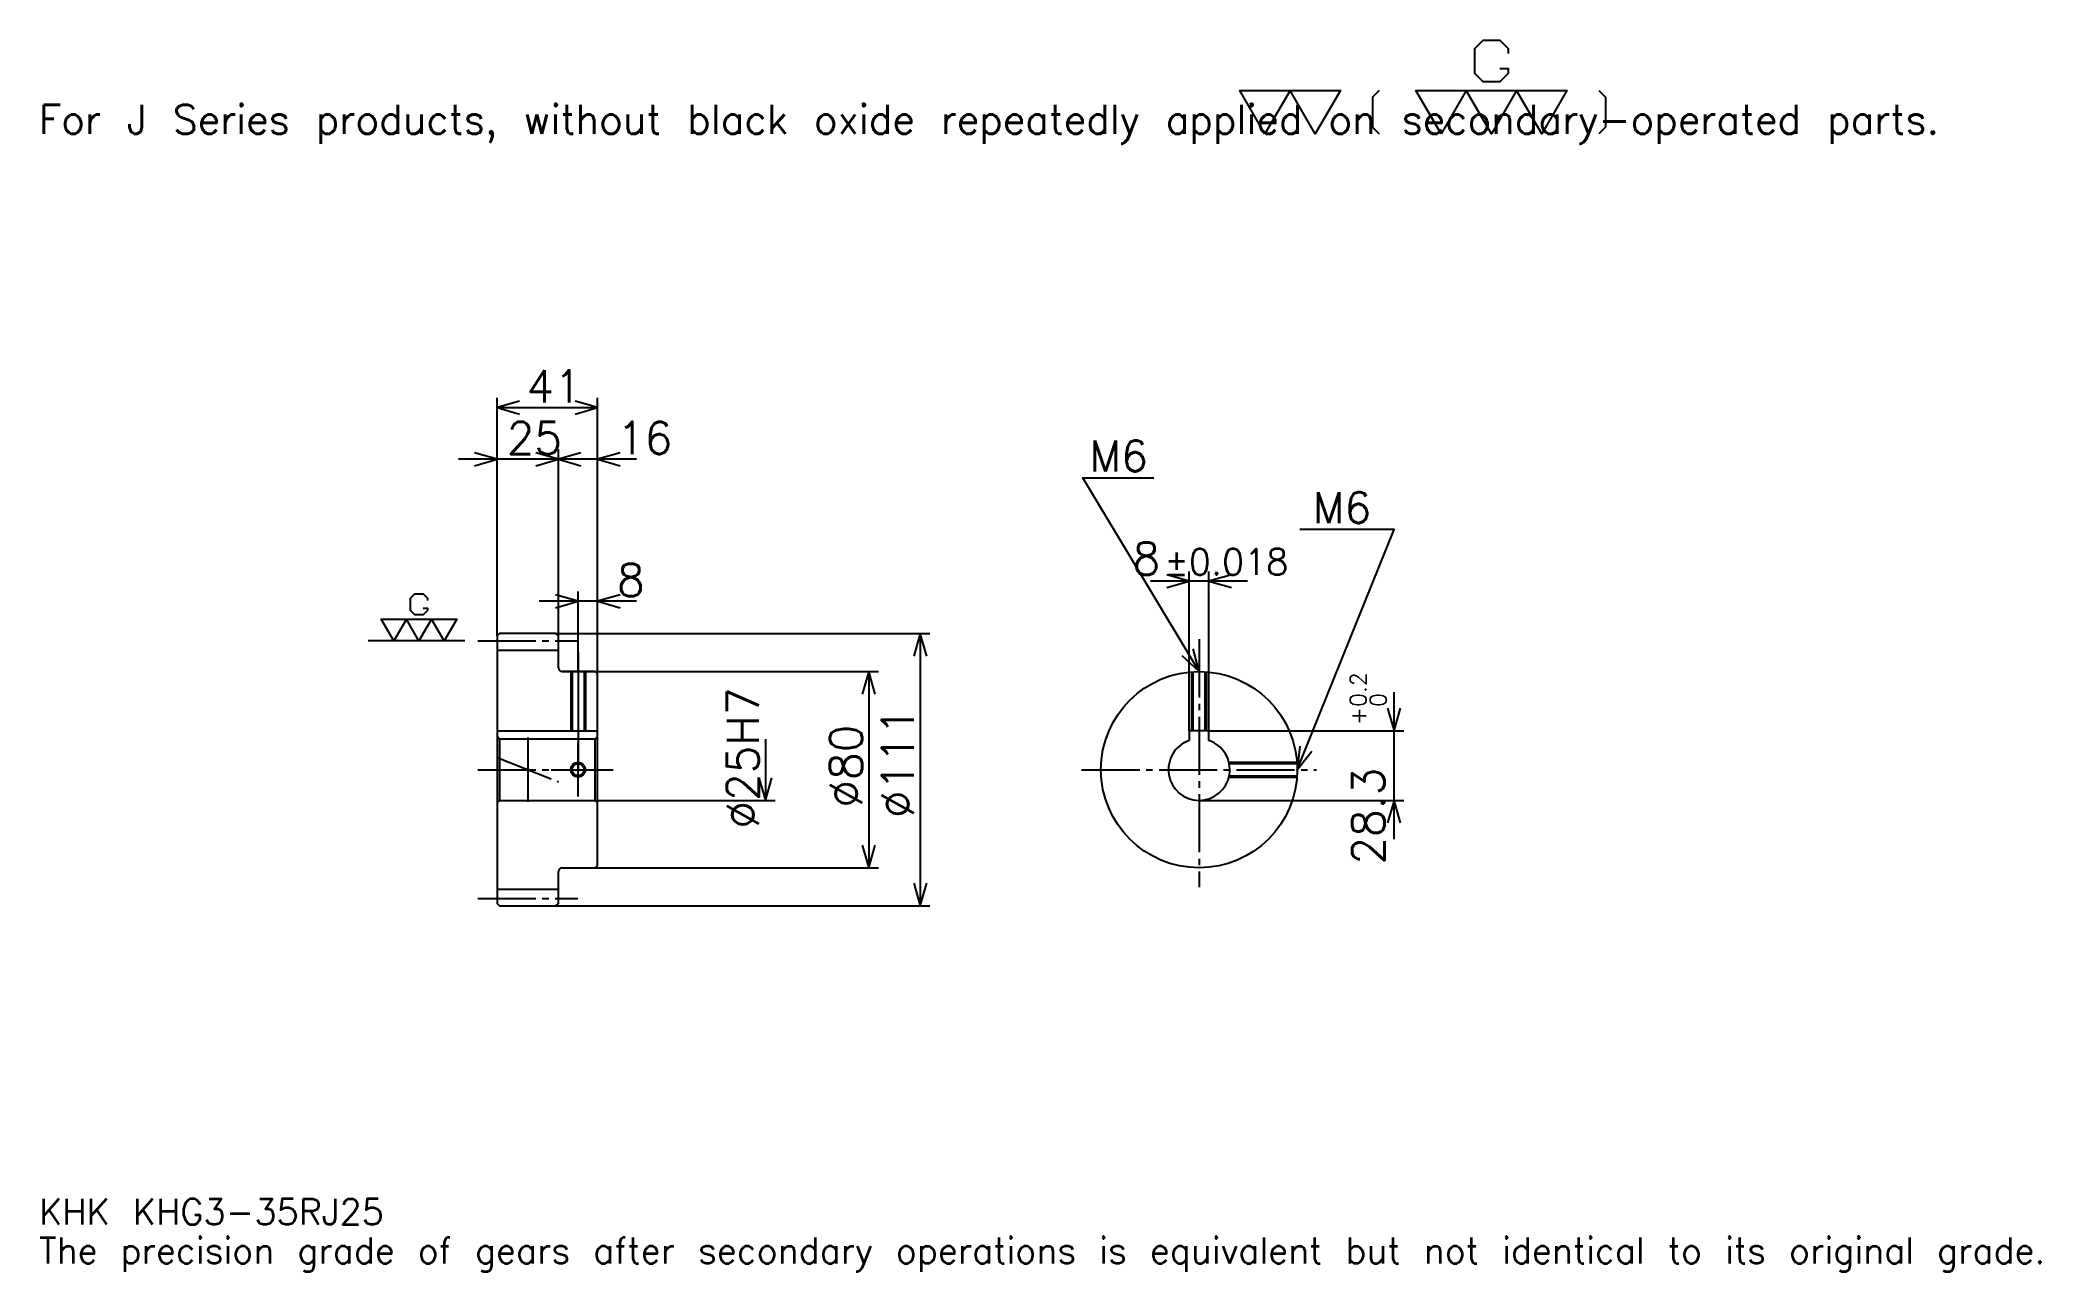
# Model space of a CAD drawing. Extents: x 27 to 842, y 10 to 512.
import ezdxf

# ---------------------------------------------------------------- set-up
doc = ezdxf.new("R2010")
doc.units = 0
doc.linetypes.add('DASHDOT', pattern=[31.565218, 23.673913, -2.630435, 2.630435, -2.630435])
doc.layers.get('0').update_dxf_attribs({"linetype": 'CONTINUOUS'})
doc.layers.add('DASHDOT', color=6, linetype='DASHDOT')
doc.styles.add('KANJI', font='TXT', dxfattribs={"bigfont": 'BIGFONT'})

msp = doc.modelspace()

# ---------------------------------------------------------------- linework, layer by layer
at = {"color": 5}
for p, q in [((213.065216, 269.880432), (213.065216, 365.891296)), ((213.065216, 361.945618), (254.065216, 361.945618)), ((254.065216, 269.880432), (254.065216, 365.891296)), ((238.065216, 269.880432), (238.065216, 344.847809)), ((253.847824, 340.902161), (197.282608, 340.902161)), ((269.847839, 340.902161), (222.282608, 340.902161)), ((495.239136, 230.18042), (495.239136, 295.152161)), ((503.239136, 230.18042), (503.239136, 295.152161)), ((246.065216, 269.880432), (246.065216, 286.978241)), ((519.021729, 291.206512), (479.456512, 291.206512)), ((269.847839, 283.032593), (230.282608, 283.032593)), ((213.065216, 268.880432), (213.065216, 269.880432)), ((237.065216, 269.880432), (254.065216, 269.880432)), ((238.065216, 268.880432), (238.065216, 269.880432)), ((246.065216, 254.380417), (246.065216, 269.880432)), ((246.065216, 254.380417), (246.065216, 269.880432)), ((254.065216, 269.880432), (389.532593, 269.880432)), ((254.065216, 253.380417), (254.065216, 269.880432)), ((385.586975, 269.880432), (385.586975, 158.880417)), ((239.565216, 254.380417), (254.065216, 254.380417)), ((254.065216, 254.380417), (368.489136, 254.380417)), ((364.543488, 254.380417), (364.543488, 174.380417)), ((578.695679, 186.097809), (578.695679, 245.963028)), ((503.239136, 230.18042), (582.641296, 230.18042)), ((322.456512, 226.880417), (322.456512, 201.880417)), ((254.065216, 201.880417), (326.402161, 201.880417)), ((499.239136, 201.880417), (582.641296, 201.880417)), ((239.565216, 174.380417), (254.065216, 174.380417)), ((254.065216, 174.380417), (368.489136, 174.380417)), ((237.065216, 158.880417), (254.065216, 158.880417)), ((254.065216, 158.880417), (389.532593, 158.880417))]:
    msp.add_line(p, q, dxfattribs=at)
at = {"color": 7}
for p, q in [((199.91304, 266.880432), (160.456512, 266.880432)), ((225.565216, 227.532593), (225.565216, 201.228241))]:
    msp.add_line(p, q, dxfattribs=at)
at = {"color": 4}
for p, q in [((213.065216, 263.130432), (238.065216, 263.130432)), ((213.065216, 230.18042), (254.065216, 230.18042)), ((214.065216, 226.880417), (214.065216, 201.880417)), ((253.065216, 226.880417), (254.065216, 227.880417)), ((253.065216, 201.880417), (254.065216, 200.880417)), ((213.065216, 165.630417), (238.065216, 165.630417))]:
    msp.add_line(p, q, dxfattribs=at)
at = {"color": 7}
for points in [[(621.834778, 500.150879), (625.254395, 500.150879), (625.254395, 498.099152), (621.834778, 494.679565), (614.995667, 494.679565), (611.576111, 498.099152), (611.576111, 508.357849), (614.995667, 511.777405), (621.834778, 511.777405), (625.254395, 508.357849), (625.254395, 506.306091)], [(526.086975, 473.478271), (515.828308, 491.26001), (556.863037, 491.26001), (546.60437, 473.478271), (536.345642, 491.26001), (526.086975, 473.478271)], [(572.593079, 491.26001), (569.857422, 488.524353), (569.857422, 476.213928), (572.593079, 473.478271)], [(597.897827, 473.478271), (587.63916, 491.26001), (649.191345, 491.26001), (638.932617, 473.478271), (628.67395, 491.26001), (618.415222, 473.478271), (608.156555, 491.26001), (597.897827, 473.478271)], [(662.185669, 491.26001), (664.921326, 488.524353), (664.921326, 476.213928), (662.185669, 473.478271)], [(182.946747, 280.216736), (184.656525, 280.216736), (184.656525, 279.190857), (182.946747, 277.481079), (179.527176, 277.481079), (177.817383, 279.190857), (177.817383, 284.32019), (179.527176, 286.029968), (182.946747, 286.029968), (184.656525, 284.32019), (184.656525, 283.294312)], [(170.978256, 266.880432), (165.848907, 275.771301), (196.625, 275.771301), (191.495651, 266.880432), (186.366302, 275.771301), (181.236954, 266.880432), (176.107605, 275.771301), (170.978256, 266.880432)]]:
    msp.add_lwpolyline(points, dxfattribs=at)
at = {"color": 5}
for points in [[(222.271744, 364.57605), (213.065216, 361.945618), (222.271744, 359.315186)], [(244.858688, 359.315186), (254.065216, 361.945618), (244.858688, 364.57605)], [(203.858688, 338.271729), (213.065216, 340.902161), (203.858688, 343.532593)], [(228.858688, 338.271729), (238.065216, 340.902161), (228.858688, 343.532593)], [(247.271729, 343.532593), (238.065216, 340.902161), (247.271729, 338.271729)], [(263.271729, 343.532593), (254.065216, 340.902161), (263.271729, 338.271729)], [(499.239136, 254.380417), (451.891296, 333.293457), (480.82608, 333.293457)], [(539.239136, 214.380417), (578.695679, 312.25), (540.291321, 312.25)], [(486.032623, 288.57608), (495.239136, 291.206512), (486.032623, 293.836945)], [(512.445679, 293.836945), (503.239136, 291.206512), (512.445679, 288.57608)], [(236.858688, 280.402161), (246.065216, 283.032593), (236.858688, 285.663025)], [(263.271729, 285.663025), (254.065216, 283.032593), (263.271729, 280.402161)], [(388.217407, 260.673889), (385.586975, 269.880432), (382.956543, 260.673889)], [(492.246826, 260.9216), (499.239136, 254.380417), (496.757996, 263.628296)], [(367.17392, 245.173889), (364.543488, 254.380417), (361.913055, 245.173889)], [(576.065186, 239.386932), (578.695679, 230.18042), (581.32605, 239.386932)], [(540.241943, 223.902695), (539.239136, 214.380417), (545.121216, 221.935593)], [(319.82608, 211.086945), (322.456512, 201.880417), (325.086945, 211.086945)], [(581.32605, 192.673889), (578.695679, 201.880417), (576.065186, 192.673889)], [(361.913055, 183.586945), (364.543488, 174.380417), (367.17392, 183.586945)], [(382.956543, 168.086945), (385.586975, 158.880417), (388.217407, 168.086945)]]:
    msp.add_lwpolyline(points, dxfattribs=at)
at = {"color": 4}
for points in [[(238.065216, 255.880417), (238.065216, 268.880432), (237.065216, 269.880432), (214.065216, 269.880432), (213.065216, 268.880432), (213.065216, 200.880417)], [(239.565216, 174.380417), (253.065216, 174.380417), (254.065216, 175.380417), (254.065216, 253.380417), (253.065216, 254.380417), (239.565216, 254.380417)], [(243.065216, 254.380417), (243.065216, 230.18042)], [(243.605225, 254.380417), (243.605225, 230.18042)], [(248.525208, 254.380417), (248.525208, 230.18042)], [(249.065216, 254.380417), (249.065216, 230.18042)], [(496.239136, 230.18042), (496.239136, 254.267761)], [(496.779144, 230.18042), (496.779144, 254.304703)], [(501.699127, 230.18042), (501.699127, 254.304703)], [(502.239136, 230.18042), (502.239136, 254.267761)], [(503.239136, 226.223129), (503.239136, 230.18042), (495.239136, 230.18042), (495.239136, 226.223129)], [(213.065216, 200.880417), (214.065216, 201.880417), (253.065216, 201.880417), (253.065216, 226.880417), (214.065216, 226.880417), (213.065216, 227.880417)], [(511.37381, 217.380417), (539.126465, 217.380417)], [(511.49469, 216.840424), (539.163452, 216.840424)], [(511.37381, 211.380417), (539.126465, 211.380417)], [(511.49469, 211.92041), (539.163452, 211.92041)], [(213.065216, 200.880417), (213.065216, 159.880417), (214.065216, 158.880417), (237.065216, 158.880417), (238.065216, 159.880417), (238.065216, 172.880417)]]:
    msp.add_lwpolyline(points, dxfattribs=at)
for centre, radius in [((499.239136, 214.380417), 40), ((246.065216, 214.380417), 2.46)]:
    msp.add_circle(centre, radius, dxfattribs=at)
at = {"color": 7}
msp.add_circle((246.065216, 214.380417), 3, dxfattribs=at)
at = {"color": 4}
for centre, radius, start, end in [((239.565216, 255.880417), 1.5, 180, 270), ((499.239136, 214.380417), 12.5, 108.662925185, 71.337074815), ((239.565216, 172.880417), 1.5, 90, 180)]:
    msp.add_arc(centre, radius, start, end, dxfattribs=at)
at = {"layer": 'DASHDOT', "color": 7}
for p, q in [((205.173904, 266.880432), (245.956512, 266.880432)), ((499.239136, 267.532593), (499.239136, 166.489105)), ((246.065216, 254.380417), (246.065216, 214.380417)), ((205.173904, 214.380417), (261.956512, 214.380417)), ((213.065216, 219.304291), (238.065216, 209.456543)), ((451.347839, 214.380417), (547.130432, 214.380417)), ((205.173904, 161.880417), (245.956512, 161.880417))]:
    msp.add_line(p, q, dxfattribs=at)
for points in [[(246.065216, 262.271729), (246.065216, 222.289108)], [(246.065216, 203.489105), (246.065216, 225.271729)], [(235.17392, 214.380417), (256.956512, 214.380417)]]:
    msp.add_lwpolyline(points, dxfattribs=at)

# ---------------------------------------------------------------- texts
at = {"color": 7, "style": 'KANJI'}
for s, height, p in [('For J Series products, without black oxide repeatedly applied on secondary-operated parts.', 11.836957, (26.304348, 473.478271)), ('41', 13.152174, (225.016296, 364.049988)), ('25', 13.152174, (217.016296, 343.0065)), ('16', 13.152174, (261.956512, 343.0065)), ('M6', 12.626087, (454.521729, 335.923889)), ('M6', 12.626087, (545.552185, 314.880432)), ('8', 13.152174, (472.090454, 293.836945)), ('%%p0.018', 10.521739, (485.109467, 293.836945)), ('8', 13.152174, (261.956512, 285.136932)), ('KHK KHG3-35RJ25', 10.521739, (26.304348, 28.934782)), ('The precision grade of gears after secondary operations is equivalent but not identical to its original grade.', 10.521739, (26.304348, 13.152174))]:
    msp.add_text(s, height=height, dxfattribs=at).set_placement(p)
for s, height, p in [('0.2', 6.576087, (567.384766, 239.991882)), ('%%c25H7', 13.152174, (319.82608, 190.377701)), ('0', 6.576087, (575.539124, 239.991882)), ('+', 6.576087, (567.384766, 232.626678)), ('%%c80', 13.152174, (361.913055, 198.926605)), ('%%c111', 13.152174, (382.956543, 194.652161)), ('28.3', 13.152174, (574.75, 175.698853))]:
    msp.add_text(s, height=height, rotation=90, dxfattribs=at).set_placement(p)

doc.saveas('drawing.dxf')
